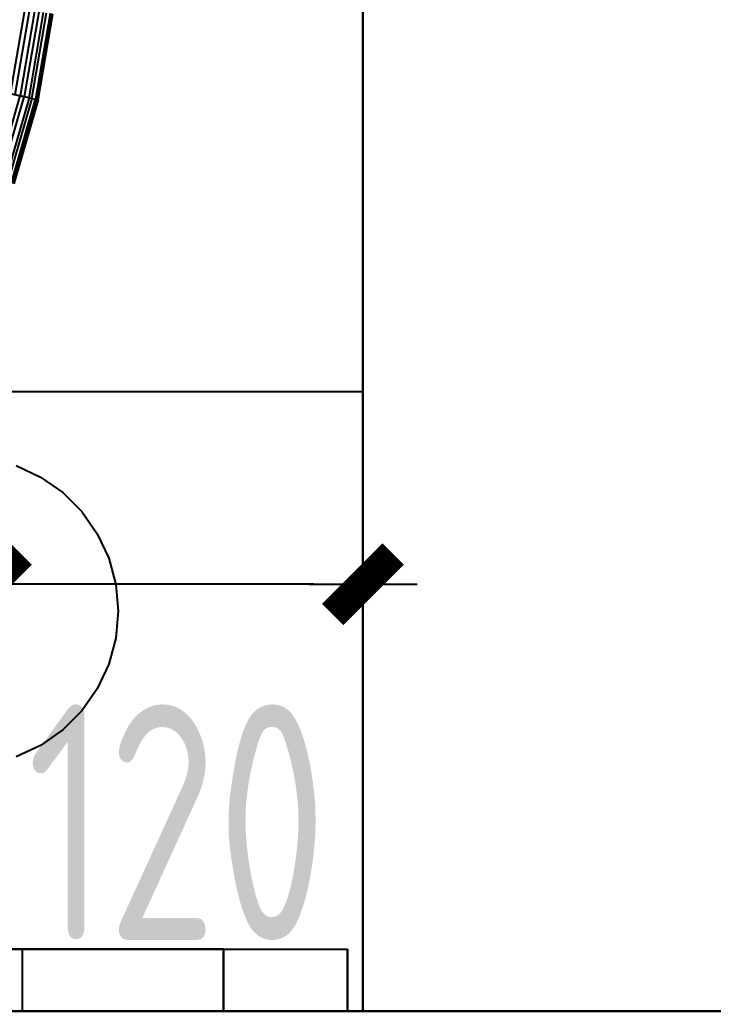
# Model space of a CAD drawing. Extents: x 11992 to 29481, y -6727 to 6811.
# Drawn here: x 18788.9 to 19012.6, y 430.6 to 750.5 of the extents above; entities that cross this region are included whole.
import ezdxf

# ---------------------------------------------------------------- set-up
doc = ezdxf.new("R2010")
doc.units = 0
doc.header["$MEASUREMENT"] = 0
doc.linetypes.add('DASHED', pattern=[19.05, 12.7, -6.35])
doc.layers.get('0').update_dxf_attribs({"color": 8, "linetype": 'CONTINUOUS'})
doc.layers.get('Defpoints').update_dxf_attribs({"color": 8, "linetype": 'CONTINUOUS'})
for name, color, linetype in [('DQ-BEAM-DASH', 8, 'DASHED'), ('WALL', 8, 'CONTINUOUS'), ('zoylight 4标注', 9, 'CONTINUOUS')]:
    doc.layers.add(name, color=color, linetype=linetype)
doc.styles.add('CCD-DIM', font='archs.shx', dxfattribs={"width": 0.8})
doc.dimstyles.new('zoylight_DIM_40', dxfattribs={"dimscale": 40, "dimtxt": 1.9, "dimasz": 0.4, "dimexe": 0.5, "dimexo": 0.5, "dimgap": 0.5, "dimtad": 1, "dimdec": 0, "dimrnd": 5, "dimzin": 12, "dimdsep": 46, "dimtxsty": 'CCD-DIM', "dimblk": 'CCD_Dimension_Tick', "dimcen": 0.125, "dimclrd": 44, "dimclre": 44, "dimclrt": 50, "dimadec": 0, "dimazin": 0, "dimtfac": 1, "dimtdec": 0, "dimtmove": 2, "dimatfit": 3, "dimldrblk": 'CCD_Leader_Dot', "dimfxl": 0, "dimtvp": 1, "dimtolj": 1, "dimtzin": 0, "dimarcsym": 0})

# ---------------------------------------------------------------- blocks, each defined once
blk = doc.blocks.new('MB-B')
at = {"layer": 'DQ-BEAM-DASH', "ltscale": 0.01}
blk.add_line((-12750, 5000), (-11200, 5000), dxfattribs=at)
blk = doc.blocks.new('CCD_Dimension_Tick')
at = {"color": 0, "linetype": 'ByBlock'}
for p, q in [((-1.091, 0), (0, 0)), ((0, 0), (1.091, 0))]:
    blk.add_line(p, q, dxfattribs=at)
at = {"color": 0, "linetype": 'Continuous', "const_width": 0.608}
blk.add_lwpolyline([(-0.61, -0.61), (0.61, 0.61)], dxfattribs=at)
blk = doc.blocks.new('*D21')
at = {"layer": 'Defpoints', "color": 0, "linetype": 'Continuous'}
for p in [(18779.61, 630.55), (18899.61, 630.55), (18779.61, 568.34)]:
    blk.add_point(p, dxfattribs=at)
at = {"layer": 'zoylight 4标注', "color": 44, "linetype": 'Continuous', "lineweight": -2}
blk.add_line((18779.61, 610.55), (18779.61, 548.34), dxfattribs=at)
at = {"layer": 'zoylight 4标注', "color": 44, "lineweight": -2}
for p, q in [((18899.61, 610.55), (18899.61, 548.34)), ((18883.61, 568.34), (18795.61, 568.34))]:
    blk.add_line(p, q, dxfattribs=at)
at = {"layer": 'zoylight 4标注', "color": 44, "linetype": 'Continuous', "lineweight": -2, "xscale": 16, "yscale": 16, "zscale": 16, "rotation": 180}
blk.add_blockref('CCD_Dimension_Tick', (18779.61, 568.34), dxfattribs=at)
at = {"layer": 'zoylight 4标注', "color": 44, "linetype": 'Continuous', "lineweight": -2, "xscale": 16, "yscale": 16, "zscale": 16}
blk.add_blockref('CCD_Dimension_Tick', (18899.61, 568.34), dxfattribs=at)
at = {"layer": 'zoylight 4标注', "color": 50, "linetype": 'Continuous', "insert": (18839.61, 491.57), "char_height": 76, "attachment_point": 5, "style": 'CCD-DIM'}
blk.add_mtext('\\A1;120', dxfattribs=at)
blk = doc.blocks.new('CCD_Leader_Dot')
at = {"color": 0, "linetype": 'ByBlock'}
blk.add_line((-5, 0), (-10, 0), dxfattribs=at)
at = {"color": 0, "linetype": 'ByBlock', "const_width": 5}
blk.add_lwpolyline([(-2.5, 0, 1), (2.5, 0, 1)], format="xyb", close=True, dxfattribs=at)

msp = doc.modelspace()

# ---------------------------------------------------------------- linework, layer by layer
for p, q in [((18899.61, 1700.6, 559.57), (18899.61, 530.6, 559.57)), ((18899.61, 1700.6, 379.57), (18899.61, 530.6, 379.57)), ((18899.61, 430.6, -40.43), (18899.61, 1700.6, -40.43)), ((18899.61, 430.6, 379.57), (18899.61, 1700.6, 379.57)), ((18899.61, 430.6, -2440.43), (18899.61, 1700.6, -2440.43)), ((18899.61, 430.6, 559.57), (18899.61, 1700.6, 559.57)), ((18899.61, 1700.6, -2440.43), (18899.61, 430.6, -2440.43)), ((18899.61, 1700.6, -2440.43), (18899.61, 430.6, -2440.43)), ((18899.61, 1700.6, -2640.43), (18899.61, 430.6, -2640.43)), ((18785.87, 726.68, -1600.71), (18790.45, 753.46, -1600.71)), ((18787.41, 726.32, -1545.96), (18792.02, 753.28, -1545.96)), ((18793.63, 753.1, -1596.71), (18789, 725.96, -1596.71)), ((18794.99, 752.95, -1554.17), (18790.33, 725.66, -1554.17)), ((18791.88, 725.3, -1591.83), (18796.57, 752.77, -1591.83)), ((18792.75, 725.1, -1562.57), (18797.46, 752.67, -1562.57)), ((18798.72, 752.53, -1585.91), (18793.99, 724.82, -1585.91)), ((18799.09, 752.49, -1570.88), (18794.35, 724.74, -1570.88)), ((18794.79, 724.64, -1578.79), (18799.54, 752.44, -1578.79)), ((18783.49, 727.22, -1537.32), (18790.33, 725.66, -1554.17)), ((18785.87, 726.68, -1600.71), (18789, 725.96, -1596.71)), ((18781.36, 699.5, -1596.71), (18789, 725.96, -1596.71)), ((18782.65, 699.05, -1554.17), (18790.33, 725.66, -1554.17)), ((18791.88, 725.3, -1591.83), (18784.15, 698.53, -1591.83)), ((18792.75, 725.1, -1562.57), (18785, 698.23, -1562.57)), ((18786.19, 697.81, -1585.91), (18793.99, 724.82, -1585.91)), ((18786.54, 697.69, -1570.88), (18794.35, 724.74, -1570.88)), ((18794.79, 724.64, -1578.79), (18786.96, 697.54, -1578.79)), ((18791.88, 725.3, -1591.83), (18789, 725.96, -1596.71)), ((18792.75, 725.1, -1562.57), (18790.33, 725.66, -1554.17)), ((18791.88, 725.3, -1591.83), (18793.99, 724.82, -1585.91)), ((18792.75, 725.1, -1562.57), (18794.35, 724.74, -1570.88)), ((18794.79, 724.64, -1578.79), (18793.99, 724.82, -1585.91)), ((18794.79, 724.64, -1578.79), (18794.35, 724.74, -1570.88)), ((18787.68, 606.61, -2440.35), (18795.58, 602.93, -2440.35)), ((18787.68, 606.61, -2432.35), (18795.58, 602.93, -2432.35)), ((18795.58, 602.93, -2440.35), (18795.58, 602.93, -2432.35)), ((18795.58, 602.93, -2440.35), (18802.72, 597.93, -2440.35)), ((18795.58, 602.93, -2432.35), (18802.72, 597.93, -2432.35)), ((18802.72, 597.93, -2440.35), (18802.72, 597.93, -2432.35)), ((18802.72, 597.93, -2440.35), (18808.88, 591.77, -2440.35)), ((18802.72, 597.93, -2432.35), (18808.88, 591.77, -2432.35)), ((18808.88, 591.77, -2440.35), (18808.88, 591.77, -2432.35)), ((18808.88, 591.77, -2440.35), (18813.88, 584.63, -2440.35)), ((18808.88, 591.77, -2432.35), (18813.88, 584.63, -2432.35)), ((18813.88, 584.63, -2440.35), (18813.88, 584.63, -2432.35)), ((18813.88, 584.63, -2440.35), (18817.56, 576.73, -2440.35)), ((18813.88, 584.63, -2432.35), (18817.56, 576.73, -2432.35)), ((18817.56, 576.73, -2440.35), (18817.56, 576.73, -2432.35)), ((18817.56, 576.73, -2440.35), (18819.82, 568.31, -2440.35)), ((18817.56, 576.73, -2432.35), (18819.82, 568.31, -2432.35)), ((18819.82, 568.31, -2440.35), (18819.82, 568.31, -2432.35)), ((18819.82, 568.31, -2440.35), (18820.58, 559.63, -2440.35)), ((18819.82, 568.31, -2432.35), (18820.58, 559.63, -2432.35)), ((18820.58, 559.63, -2440.35), (18819.82, 550.95, -2440.35)), ((18820.58, 559.63, -2432.35), (18819.82, 550.95, -2432.35)), ((18820.58, 559.63, -2440.35), (18820.58, 559.63, -2432.35)), ((18819.82, 550.95, -2440.35), (18817.56, 542.53, -2440.35)), ((18819.82, 550.95, -2432.35), (18817.56, 542.53, -2432.35)), ((18819.82, 550.95, -2440.35), (18819.82, 550.95, -2432.35)), ((18817.56, 542.53, -2440.35), (18813.88, 534.63, -2440.35)), ((18817.56, 542.53, -2432.35), (18813.88, 534.63, -2432.35)), ((18817.56, 542.53, -2440.35), (18817.56, 542.53, -2432.35)), ((18813.88, 534.63, -2440.35), (18808.88, 527.49, -2440.35)), ((18813.88, 534.63, -2432.35), (18808.88, 527.49, -2432.35)), ((18813.88, 534.63, -2440.35), (18813.88, 534.63, -2432.35)), ((18899.61, 430.6, 559.57), (18899.61, 530.6, 559.57)), ((18899.61, 430.6, 379.57), (18899.61, 530.6, 379.57)), ((18899.61, 530.6, 559.57), (18899.61, 530.6, 379.57)), ((18808.88, 527.49, -2440.35), (18802.72, 521.33, -2440.35)), ((18808.88, 527.49, -2432.35), (18802.72, 521.33, -2432.35)), ((18808.88, 527.49, -2440.35), (18808.88, 527.49, -2432.35)), ((18802.72, 521.33, -2440.35), (18795.58, 516.33, -2440.35)), ((18802.72, 521.33, -2432.35), (18795.58, 516.33, -2432.35)), ((18802.72, 521.33, -2440.35), (18802.72, 521.33, -2432.35)), ((18795.58, 516.33, -2440.35), (18787.68, 512.64, -2440.35)), ((18795.58, 516.33, -2432.35), (18787.68, 512.64, -2432.35)), ((18795.58, 516.33, -2440.35), (18795.58, 516.33, -2432.35)), ((18369.61, 450.6, -220.43), (18854.61, 450.6, -375.43)), ((18644.61, 450.6, -580.43), (18854.61, 450.6, -580.43)), ((18644.61, 450.6, -735.43), (18789.61, 450.6, -840.43)), ((18644.61, 450.6, -1925.43), (18789.61, 450.6, -1770.43)), ((18644.61, 450.6, -1975.43), (18789.61, 450.6, -2130.43)), ((18684.61, 450.6, -220.43), (18894.61, 450.6, -70.43)), ((18789.61, 450.6, -1925.43), (18684.61, 450.6, -1665.43)), ((18684.61, 450.6, -2390.43), (18789.61, 450.6, -2235.43)), ((18749.61, 450.6, -115.43), (18789.61, 450.6, -220.43)), ((18749.61, 450.6, -425.43), (18854.61, 450.6, -685.43)), ((18789.61, 450.6, -425.43), (18749.61, 450.6, -375.43)), ((18789.61, 450.6, -995.43), (18749.61, 450.6, -735.43)), ((18854.61, 450.6, -1150.43), (18749.61, 450.6, -1200.43)), ((18789.61, 450.6, -1045.43), (18749.61, 450.6, -995.43)), ((18854.61, 450.6, -1460.43), (18749.61, 450.6, -1510.43)), ((18789.61, 450.6, -1975.43), (18749.61, 450.6, -1925.43)), ((18789.61, 450.6, -375.43), (18789.61, 450.6, -270.43)), ((18789.61, 450.6, -115.43), (18789.61, 430.6, -115.43)), ((18789.61, 450.6, -220.43), (18789.61, 430.6, -220.43)), ((18789.61, 450.6, -270.43), (18789.61, 430.6, -270.43)), ((18789.61, 450.6, -115.43), (18854.61, 450.6, -220.43)), ((18789.61, 450.6, -425.43), (18854.61, 450.6, -685.43)), ((18789.61, 450.6, -425.43), (18789.61, 430.6, -425.43)), ((18789.61, 450.6, -530.43), (18789.61, 430.6, -530.43)), ((18789.61, 450.6, -580.43), (18789.61, 430.6, -580.43)), ((18789.61, 450.6, -995.43), (18789.61, 450.6, -890.43)), ((18789.61, 450.6, -735.43), (18789.61, 430.6, -735.43)), ((18789.61, 450.6, -840.43), (18789.61, 430.6, -840.43)), ((18789.61, 450.6, -890.43), (18789.61, 430.6, -890.43)), ((18789.61, 450.6, -995.43), (18789.61, 430.6, -995.43)), ((18789.61, 450.6, -735.43), (18854.61, 450.6, -840.43)), ((18789.61, 450.6, -735.43), (18789.61, 450.6, -685.43)), ((18854.61, 450.6, -735.43), (18789.61, 450.6, -685.43)), ((18789.61, 450.6, -1045.43), (18789.61, 430.6, -1045.43)), ((18789.61, 450.6, -1150.43), (18789.61, 430.6, -1150.43)), ((18789.61, 450.6, -1200.43), (18789.61, 430.6, -1200.43)), ((18789.61, 450.6, -1615.43), (18854.61, 450.6, -1355.43)), ((18789.61, 450.6, -1355.43), (18789.61, 430.6, -1355.43)), ((18789.61, 450.6, -1460.43), (18789.61, 430.6, -1460.43)), ((18789.61, 450.6, -1510.43), (18789.61, 430.6, -1510.43)), ((18854.61, 450.6, -1355.43), (18789.61, 450.6, -1305.43)), ((18789.61, 450.6, -1925.43), (18789.61, 450.6, -1820.43)), ((18789.61, 450.6, -1665.43), (18789.61, 430.6, -1665.43)), ((18789.61, 450.6, -1770.43), (18789.61, 430.6, -1770.43)), ((18789.61, 450.6, -1820.43), (18789.61, 430.6, -1820.43)), ((18789.61, 450.6, -1665.43), (18854.61, 450.6, -1770.43)), ((18789.61, 450.6, -1975.43), (18854.61, 450.6, -2130.43)), ((18789.61, 450.6, -1975.43), (18789.61, 430.6, -1975.43)), ((18789.61, 450.6, -2080.43), (18789.61, 430.6, -2080.43)), ((18789.61, 450.6, -2130.43), (18789.61, 430.6, -2130.43)), ((18789.61, 450.6, -375.43), (18789.61, 430.6, -375.43)), ((18789.61, 450.6, -685.43), (18789.61, 430.6, -685.43)), ((18789.61, 450.6, -1305.43), (18789.61, 430.6, -1305.43)), ((18854.61, 450.6, -1045.43), (18789.61, 450.6, -1045.43)), ((18789.61, 450.6, -1615.43), (18789.61, 430.6, -1615.43)), ((18789.61, 450.6, -1305.43), (18789.61, 450.6, -1355.43)), ((18789.61, 450.6, -1925.43), (18789.61, 430.6, -1925.43)), ((18789.61, 450.6, -1615.43), (18789.61, 450.6, -1665.43)), ((18789.61, 450.6, -1615.43), (18854.61, 450.6, -1615.43)), ((18854.61, 450.6, -1975.43), (18789.61, 450.6, -1975.43)), ((18789.61, 450.6, -2285.43), (18854.61, 450.6, -2235.43)), ((18789.61, 450.6, -2285.43), (18789.61, 430.6, -2285.43)), ((18789.61, 450.6, -2390.43), (18789.61, 430.6, -2390.43)), ((18789.61, 450.6, -2130.43), (18789.61, 450.6, -2235.43)), ((18789.61, 450.6, -2235.43), (18789.61, 430.6, -2235.43)), ((18854.61, 450.6, -115.43), (18854.61, 450.6, -220.43)), ((18854.61, 430.6, -115.43), (18854.61, 450.6, -115.43)), ((18854.61, 450.6, -375.43), (18854.61, 430.6, -375.43)), ((18854.61, 450.6, -270.43), (18854.61, 450.6, -375.43)), ((18854.61, 450.6, -220.43), (18854.61, 450.6, -270.43)), ((18854.61, 450.6, -220.43), (18854.61, 430.6, -220.43)), ((18854.61, 450.6, -270.43), (18854.61, 430.6, -270.43)), ((18854.61, 450.6, -425.43), (18854.61, 450.6, -530.43)), ((18854.61, 430.6, -425.43), (18854.61, 450.6, -425.43)), ((18854.61, 450.6, -685.43), (18854.61, 430.6, -685.43)), ((18854.61, 450.6, -530.43), (18854.61, 430.6, -530.43)), ((18854.61, 450.6, -580.43), (18854.61, 430.6, -580.43)), ((18854.61, 450.6, -735.43), (18854.61, 450.6, -840.43)), ((18854.61, 430.6, -735.43), (18854.61, 450.6, -735.43)), ((18854.61, 450.6, -840.43), (18854.61, 450.6, -890.43)), ((18854.61, 450.6, -840.43), (18854.61, 430.6, -840.43)), ((18854.61, 450.6, -890.43), (18854.61, 430.6, -890.43)), ((18854.61, 450.6, -1045.43), (18854.61, 450.6, -1150.43)), ((18854.61, 430.6, -1045.43), (18854.61, 450.6, -1045.43)), ((18854.61, 450.6, -1150.43), (18854.61, 450.6, -1200.43)), ((18854.61, 450.6, -1150.43), (18854.61, 430.6, -1150.43)), ((18854.61, 450.6, -1200.43), (18854.61, 430.6, -1200.43)), ((18854.61, 450.6, -1045.43), (18854.61, 450.6, -995.43)), ((18854.61, 430.6, -1355.43), (18854.61, 450.6, -1355.43)), ((18854.61, 450.6, -1615.43), (18854.61, 430.6, -1615.43)), ((18854.61, 450.6, -1510.43), (18854.61, 450.6, -1615.43)), ((18854.61, 450.6, -1460.43), (18854.61, 430.6, -1460.43)), ((18854.61, 450.6, -1510.43), (18854.61, 430.6, -1510.43)), ((18854.61, 450.6, -1355.43), (18854.61, 450.6, -1305.43)), ((18854.61, 450.6, -1665.43), (18854.61, 450.6, -1770.43)), ((18854.61, 430.6, -1665.43), (18854.61, 450.6, -1665.43)), ((18854.61, 450.6, -1770.43), (18854.61, 450.6, -1820.43)), ((18854.61, 450.6, -1770.43), (18854.61, 430.6, -1770.43)), ((18854.61, 450.6, -1820.43), (18854.61, 430.6, -1820.43)), ((18854.61, 450.6, -1975.43), (18854.61, 450.6, -2080.43)), ((18854.61, 430.6, -1975.43), (18854.61, 450.6, -1975.43)), ((18854.61, 450.6, -2080.43), (18854.61, 430.6, -2080.43)), ((18854.61, 450.6, -2130.43), (18854.61, 430.6, -2130.43)), ((18854.61, 450.6, -1975.43), (18854.61, 450.6, -1925.43)), ((18854.61, 450.6, -375.43), (18854.61, 450.6, -425.43)), ((18854.61, 450.6, -995.43), (18854.61, 430.6, -995.43)), ((18854.61, 450.6, -890.43), (18854.61, 450.6, -995.43)), ((18854.61, 450.6, -685.43), (18854.61, 450.6, -735.43)), ((18854.61, 450.6, -1200.43), (18854.61, 450.6, -1305.43)), ((18854.61, 450.6, -1305.43), (18854.61, 430.6, -1305.43)), ((18854.61, 450.6, -1200.43), (18854.61, 450.6, -1305.43)), ((18854.61, 450.6, -1925.43), (18854.61, 430.6, -1925.43)), ((18854.61, 450.6, -1820.43), (18854.61, 450.6, -1925.43)), ((18854.61, 450.6, -1615.43), (18854.61, 450.6, -1665.43)), ((18854.61, 450.6, -2390.43), (18854.61, 430.6, -2390.43)), ((18854.61, 450.6, -2285.43), (18854.61, 450.6, -2390.43)), ((18854.61, 450.6, -2285.43), (18854.61, 430.6, -2285.43)), ((18854.61, 450.6, -2130.43), (18854.61, 450.6, -2235.43)), ((18854.61, 430.6, -2235.43), (18854.61, 450.6, -2235.43)), ((18854.61, 450.6, -2130.43), (18854.61, 450.6, -2235.43)), ((18894.61, 430.6, -2435.43), (18894.61, 450.6, -2435.43)), ((18894.61, 450.6, -70.43), (18894.61, 430.6, -70.43)), ((18894.61, 450.6, -70.43), (18894.61, 450.6, -2435.43)), ((18894.61, 450.6, -70.43), (18894.61, 450.6, -2435.43)), ((12599.59, 430.6, -40.43), (19099.59, 430.6, -40.43)), ((12599.59, 430.6, 379.57), (19099.59, 430.6, 379.57)), ((18899.61, 430.6, -40.43), (17299.61, 430.6, -40.43)), ((18899.61, 430.6, 379.57), (17299.61, 430.6, 379.57)), ((19099.61, 430.6, -2440.43), (18299.61, 430.6, -2440.43)), ((18299.61, 430.6, -2440.43), (18899.61, 430.6, -2440.43)), ((18684.61, 430.6, -580.43), (18789.61, 430.6, -425.43)), ((18684.61, 430.6, -1510.43), (18789.61, 430.6, -1355.43)), ((18854.61, 430.6, -425.43), (18749.61, 430.6, -685.43)), ((18854.61, 430.6, -735.43), (18749.61, 430.6, -890.43)), ((18789.61, 430.6, -890.43), (18749.61, 430.6, -1200.43)), ((18789.61, 430.6, -1045.43), (18749.61, 430.6, -995.43)), ((18854.61, 430.6, -1355.43), (18749.61, 430.6, -1615.43)), ((18789.61, 430.6, -1355.43), (18749.61, 430.6, -1305.43)), ((18854.61, 430.6, -1665.43), (18749.61, 430.6, -1925.43)), ((18854.61, 430.6, -1975.43), (18749.61, 430.6, -2080.43)), ((18789.61, 430.6, -1975.43), (18749.61, 430.6, -2235.43)), ((18854.61, 430.6, -425.43), (18789.61, 430.6, -375.43)), ((18789.61, 430.6, -425.43), (18789.61, 430.6, -375.43)), ((18789.61, 430.6, -840.43), (18789.61, 430.6, -735.43)), ((18789.61, 430.6, -995.43), (18789.61, 430.6, -890.43)), ((18789.61, 430.6, -840.43), (18789.61, 430.6, -890.43)), ((18789.61, 430.6, -1150.43), (18789.61, 430.6, -1200.43)), ((18854.61, 430.6, -1355.43), (18789.61, 430.6, -1305.43)), ((18854.61, 430.6, -1975.43), (18789.61, 430.6, -1925.43)), ((18789.61, 430.6, -890.43), (18789.61, 430.6, -995.43)), ((18789.61, 430.6, -1200.43), (18789.61, 430.6, -1305.43)), ((18789.61, 430.6, -1925.43), (18789.61, 430.6, -1975.43)), ((18854.61, 430.6, -2390.43), (18789.61, 430.6, -2285.43)), ((18854.61, 430.6, -115.43), (18854.61, 430.6, -375.43)), ((18854.61, 430.6, -220.43), (18854.61, 430.6, -270.43)), ((18854.61, 430.6, -115.43), (18854.61, 430.6, -220.43)), ((18854.61, 430.6, -530.43), (18854.61, 430.6, -580.43)), ((18854.61, 430.6, -685.43), (18854.61, 430.6, -580.43)), ((18854.61, 430.6, -840.43), (18854.61, 430.6, -890.43)), ((18854.61, 430.6, -1150.43), (18854.61, 430.6, -1200.43)), ((18854.61, 430.6, -1460.43), (18854.61, 430.6, -1510.43)), ((18854.61, 430.6, -1615.43), (18854.61, 430.6, -1510.43)), ((18854.61, 430.6, -1355.43), (18854.61, 430.6, -1305.43)), ((18854.61, 430.6, -1770.43), (18854.61, 430.6, -1820.43)), ((18854.61, 430.6, -2080.43), (18854.61, 430.6, -2130.43)), ((18854.61, 430.6, -2235.43), (18854.61, 430.6, -2130.43)), ((18854.61, 430.6, -1975.43), (18854.61, 430.6, -1925.43)), ((18854.61, 430.6, -580.43), (18854.61, 430.6, -685.43)), ((18854.61, 430.6, -375.43), (18854.61, 430.6, -425.43)), ((18854.61, 430.6, -685.43), (18854.61, 430.6, -735.43)), ((18854.61, 430.6, -1200.43), (18854.61, 430.6, -1305.43)), ((18854.61, 430.6, -1200.43), (18854.61, 430.6, -1305.43)), ((18854.61, 430.6, -1510.43), (18854.61, 430.6, -1615.43)), ((18854.61, 430.6, -1820.43), (18854.61, 430.6, -1925.43)), ((18854.61, 430.6, -1820.43), (18854.61, 430.6, -1925.43)), ((18854.61, 430.6, -1615.43), (18854.61, 430.6, -1665.43)), ((18854.61, 430.6, -2390.43), (18854.61, 430.6, -2285.43)), ((18854.61, 430.6, -2130.43), (18854.61, 430.6, -2285.43)), ((18854.61, 430.6, -2235.43), (18854.61, 430.6, -2285.43)), ((18894.61, 430.6, -70.43), (18894.61, 430.6, -2435.43)), ((18894.61, 430.6, -70.43), (18894.61, 430.6, -2435.43)), ((19099.61, 430.6, 559.57), (18899.61, 430.6, 559.57)), ((19099.61, 430.6, 379.57), (18899.61, 430.6, 379.57)), ((18899.61, 430.6, 559.57), (18899.61, 430.6, 379.57)), ((18899.61, 430.6, -40.43), (18899.61, 430.6, 379.57)), ((19099.61, 430.6, 559.57), (18899.61, 430.6, 559.57)), ((18899.61, 430.6, -2440.43), (19099.61, 430.6, -2440.43)), ((18899.61, 430.6, 559.57), (18899.61, 430.6, -2440.43)), ((18899.61, 430.6, -2440.43), (19099.61, 430.6, -2440.43)), ((18899.61, 430.6, -2640.43), (19099.61, 430.6, -2640.43)), ((18899.61, 430.6, -2440.43), (18899.61, 430.6, -2640.43))]:
    msp.add_line(p, q)
at = {"layer": 'WALL'}
msp.add_line((18899.61, 530.55), (18899.61, 1700.55), dxfattribs=at)

# ---------------------------------------------------------------- block references
msp.add_blockref('MB-B', (30099.61, -4369.45))

# ---------------------------------------------------------------- dimensions: what is measured, and where the dimension line sits
at = {"layer": 'zoylight 4标注', "linetype": 'Continuous'}
dim = msp.add_linear_dim(base=(18779.61, 568.34), p1=(18899.61, 630.55), p2=(18779.61, 630.55), angle=180, dimstyle='zoylight_DIM_40', dxfattribs=at)
dim.commit()
dim.dimension.update_dxf_attribs({"geometry": '*D21', "text_midpoint": (18839.61, 491.57), "dimtype": 161})

doc.saveas('drawing.dxf')
